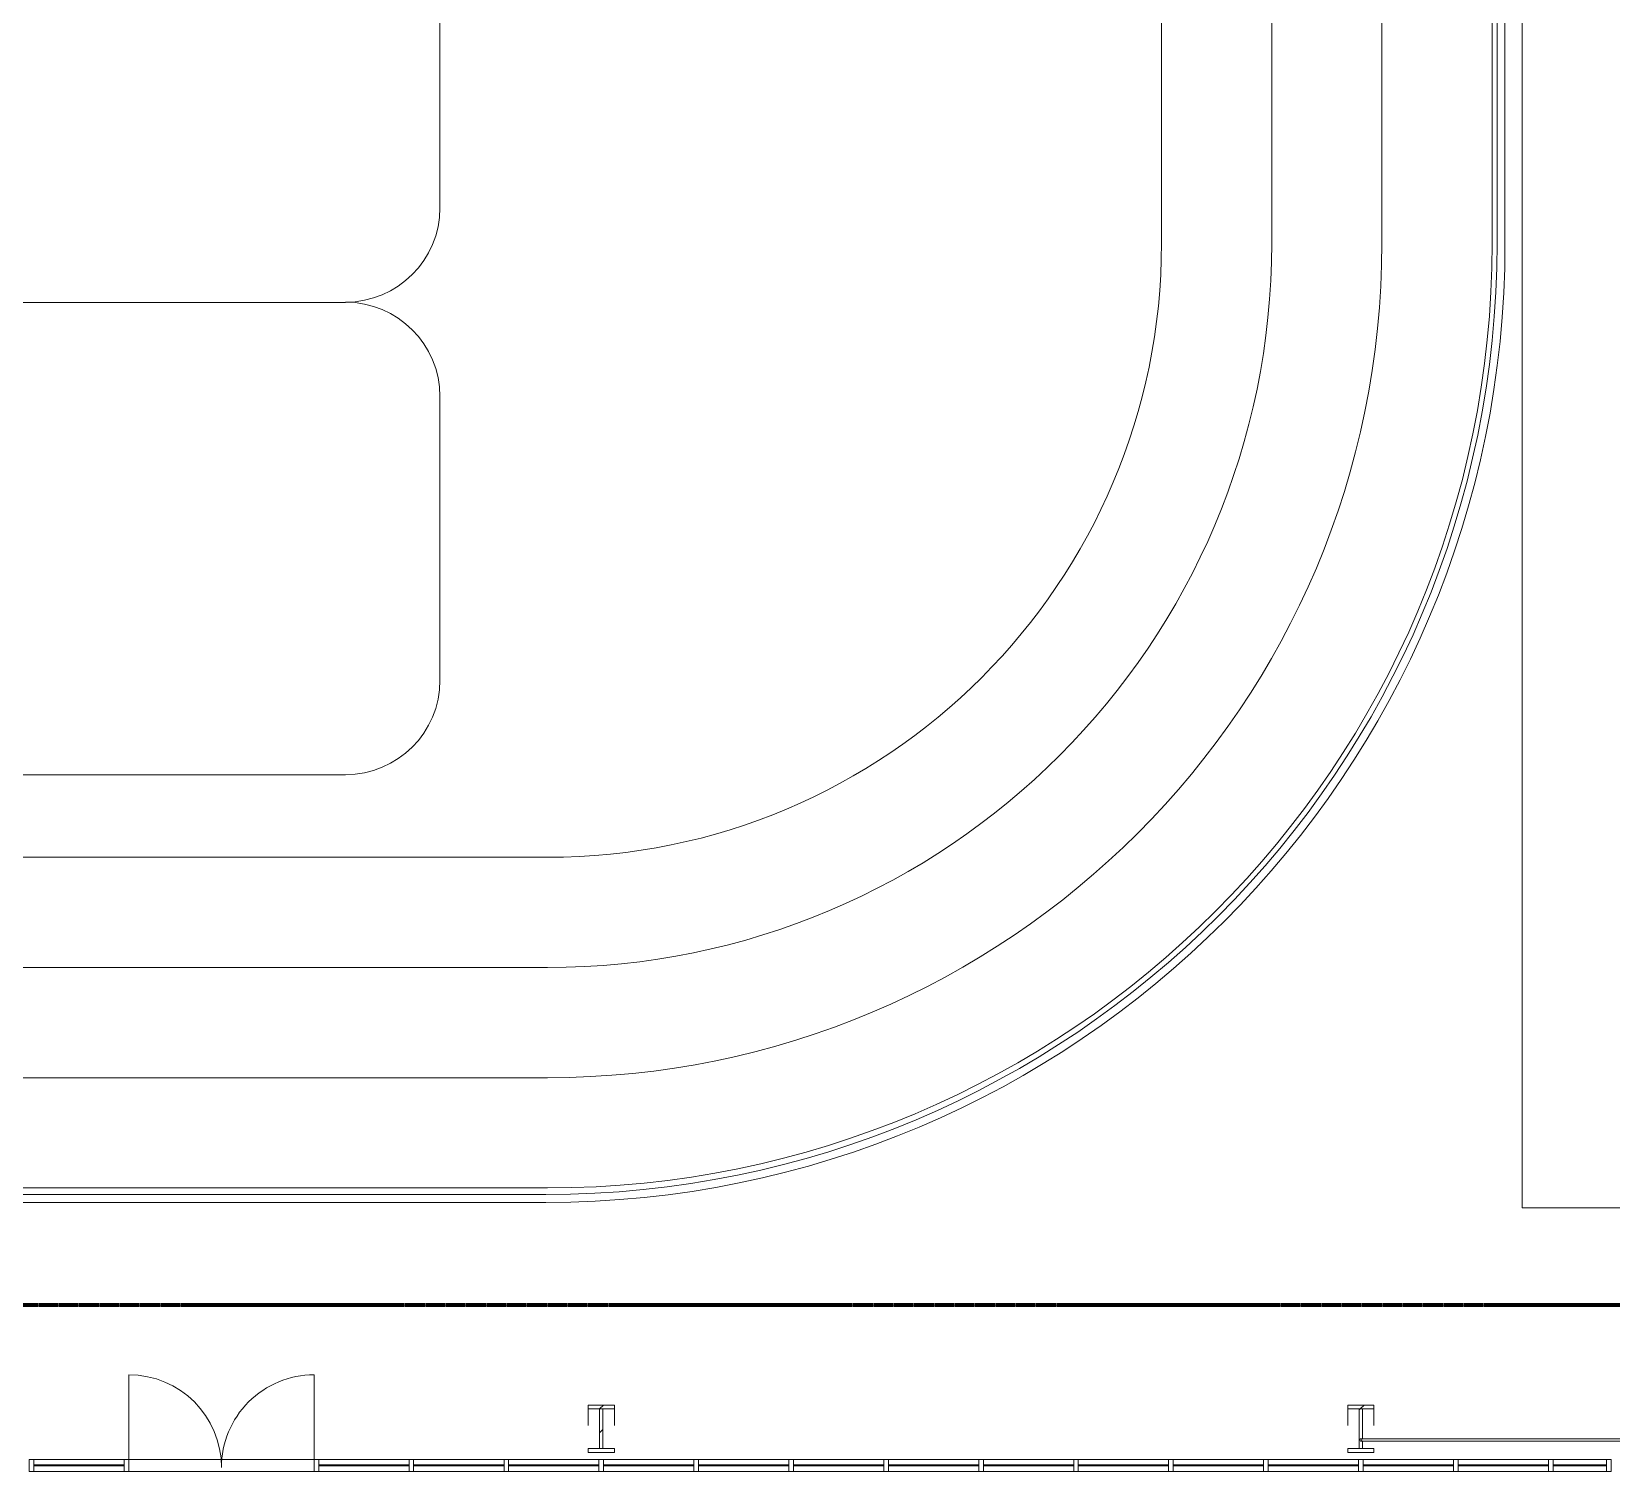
# Model space of a CAD drawing. Header units: inches. Extents: x -1442 to 59636, y -36095 to 792.
# Drawn here: x 57299 to 57901, y -22367 to -21818 of the extents above; entities that cross this region are included whole.
import ezdxf

# ---------------------------------------------------------------- set-up
doc = ezdxf.new("R2010")
doc.units = ezdxf.units.IN
doc.header["$MEASUREMENT"] = 0
doc.linetypes.add('Dash', pattern=[0.25, 0.125, -0.125])
for name, color, linetype, lineweight in [('A-DOOR', 31, 'Continuous', 9), ('A-FLOR', 192, 'Continuous', 9), ('A-FLOR-HRAL', 11, 'Continuous', 13), ('A-FLOR-OTLN', 90, 'Continuous', 13), ('A-GENM', 13, 'Continuous', 9), ('A-GLAZ-CURT', 52, 'Continuous', 13), ('A-GLAZ-CWMG', 51, 'Continuous', 13), ('S-BEAM', 12, 'Continuous', 9)]:
    doc.layers.add(name, color=color, linetype=linetype, lineweight=lineweight)
pattern_1 = [(225, (57805.86, -22360.053), (19.00703, -19.00703), []), (225, (57805.86, -22388.853), (19.00703, -19.00703), [])]
pattern_2 = [(225, (57516.36, -22360.053), (19.00703, -19.00703), []), (225, (57516.36, -22388.853), (19.00703, -19.00703), [])]

# ---------------------------------------------------------------- blocks, each defined once
blk = doc.blocks.new('Top Rail Type - Top Rail_Internal_-939601-Egress Plan')
at = {"layer": 'A-FLOR-HRAL', "lineweight": 9}
for p, q in [((24585.29, -21138.79), (24585.29, -21898.78)), ((24588.33, -21138.79), (24588.33, -21898.78)), ((24222.81, -22261.26), (23241.39, -22261.26)), ((24222.81, -22264.3), (23241.39, -22264.3))]:
    blk.add_line(p, q, dxfattribs=at)
for radius in [362.48, 365.52]:
    blk.add_arc((24222.81, -21898.78), radius, 270, 0, dxfattribs=at)
blk = doc.blocks.new('columns and girder2 - one-V27-Egress Plan')
at = {"layer": 'S-BEAM'}
h = blk.add_hatch(dxfattribs=at)
h.set_pattern_fill('FP_26', color=256, style=0, pattern_type=2)
h.set_pattern_definition(pattern_1)
h.paths.add_polyline_path([(5, -0.5), (-5, -0.5), (-5, -2), (5, -2)], flags=0)
h.paths.add_polyline_path([(5, -17.03), (-5, -17.03), (-5, -18.55), (5, -18.55)], flags=0)
h.paths.add_polyline_path([(5, -1204.89), (-5, -1204.89), (-5, -1206.4), (5, -1206.4)], flags=0)
h.paths.add_polyline_path([(5, -1224.25), (-5, -1224.25), (-5, -1225), (5, -1225)], flags=0)
h = blk.add_hatch(dxfattribs=at)
h.set_pattern_fill('FP_26', color=256, style=0, pattern_type=2)
h.set_pattern_definition(pattern_1)
h.paths.add_polyline_path([(-0.63, -2), (-0.63, -4.72), (0.1, -4.78), (0.26, -4.87), (0.35, -5.27), (0.26, -5.57), (-0.1, -5.72), (-0.63, -5.72), (-0.63, -17.03), (0.62, -17.03), (0.62, -2), (0, -2)], flags=0)
h.paths.add_polyline_path([(-0.63, -1206.4), (-0.63, -1221.25), (-0.21, -1221.27), (0.06, -1221.48), (0.12, -1221.84), (-0.04, -1222.14), (-0.25, -1222.25), (-0.63, -1222.25), (-0.63, -1224.25), (0.62, -1224.25), (0.62, -1206.4)], flags=0)
at = {"layer": 'S-BEAM', "lineweight": 15}
for p, q in [((5, -0.5), (-5, -0.5)), ((-5, -0.5), (-5, -2)), ((-5, -2), (5, -2)), ((0.62, -2), (-0.63, -2)), ((-0.63, -2), (-0.63, -4.72)), ((-0.63, -5.72), (-0.63, -17.03)), ((0.62, -17.03), (0.62, -2)), ((5, -2), (5, -0.5)), ((5, -17.03), (-5, -17.03)), ((-5, -17.03), (-5, -18.55)), ((-0.63, -17.03), (0.62, -17.03)), ((5, -18.55), (5, -17.03)), ((-5, -18.55), (5, -18.55))]:
    blk.add_line(p, q, dxfattribs=at)
at = {"layer": 'S-BEAM', "lineweight": 13}
for p, q in [((-5, -17.03), (-5, -10.69)), ((5, -10.69), (5, -17.03))]:
    blk.add_line(p, q, dxfattribs=at)
blk = doc.blocks.new('columns and girder2 - one-V28-Egress Plan')
at = {"layer": 'S-BEAM'}
h = blk.add_hatch(dxfattribs=at)
h.set_pattern_fill('FP_27', color=256, style=0, pattern_type=2)
h.set_pattern_definition(pattern_2)
h.paths.add_polyline_path([(0, -0.5), (-5, -0.5), (-5, -2), (5, -2), (5, -0.5), (0.62, -0.5)], flags=0)
h.paths.add_polyline_path([(5, -17.03), (-5, -17.03), (-5, -18.55), (5, -18.55)], flags=0)
h.paths.add_polyline_path([(5, -1204.89), (-5, -1204.89), (-5, -1206.4), (5, -1206.4)], flags=0)
h.paths.add_polyline_path([(5, -1224.25), (-5, -1224.25), (-5, -1225), (5, -1225)], flags=0)
h = blk.add_hatch(dxfattribs=at)
h.set_pattern_fill('FP_27', color=256, style=0, pattern_type=2)
h.set_pattern_definition(pattern_2)
h.paths.add_polyline_path([(0, -2), (-0.63, -2), (-0.63, -17.03), (0.62, -17.03), (0.62, -2)], flags=0)
h.paths.add_polyline_path([(-0.63, -1206.4), (-0.63, -1224.25), (0.62, -1224.25), (0.62, -1206.4)], flags=0)
at = {"layer": 'S-BEAM', "lineweight": 15}
for p, q in [((5, -0.5), (-5, -0.5)), ((-5, -0.5), (-5, -2)), ((-5, -2), (5, -2)), ((0.62, -2), (-0.63, -2)), ((-0.63, -2), (-0.63, -17.03)), ((0.62, -17.03), (0.62, -2)), ((5, -2), (5, -0.5)), ((5, -17.03), (-5, -17.03)), ((-5, -17.03), (-5, -18.55)), ((-0.63, -17.03), (0.62, -17.03)), ((5, -18.55), (5, -17.03)), ((-5, -18.55), (5, -18.55))]:
    blk.add_line(p, q, dxfattribs=at)
at = {"layer": 'S-BEAM', "lineweight": 13}
for p, q in [((-5, -17.03), (-5, -10.69)), ((5, -10.69), (5, -17.03))]:
    blk.add_line(p, q, dxfattribs=at)
blk = doc.blocks.new('System Panel - Interior Glazing-1259709-Egress Plan')
at = {"layer": 'A-GLAZ-CURT', "lineweight": 9}
for p, q in [((10.1875, -0.5625), (-10.1875, -0.5625)), ((-10.1875, -0.5625), (-10.1875, -0.9375)), ((-10.1875, -0.9375), (10.1875, -0.9375)), ((10.1875, -0.9375), (10.1875, -0.5625))]:
    blk.add_line(p, q, dxfattribs=at)
blk = doc.blocks.new('System Panel - Interior Glazing-1220293-Egress Plan')
at = {"layer": 'A-GLAZ-CURT', "lineweight": 9}
for p, q in [((17.21875, -0.5625), (-17.21875, -0.5625)), ((-17.21875, -0.5625), (-17.21875, -0.9375)), ((-17.21875, -0.9375), (17.21875, -0.9375)), ((17.21875, -0.9375), (17.21875, -0.5625))]:
    blk.add_line(p, q, dxfattribs=at)
blk = doc.blocks.new('Door_Single_Storefront - one-1970956-Egress Plan')
at = {"layer": 'A-DOOR', "lineweight": 13}
blk.add_line((-17.65625, -35.3125), (-17.65625, 0), dxfattribs=at)
blk.add_arc((-17.65625, 0), 35.3125, 270, 0, dxfattribs=at)
blk = doc.blocks.new('Door_Single_Storefront - one-1970957-Egress Plan')
at = {"layer": 'A-DOOR', "lineweight": 13}
blk.add_line((-17.65625, 35.3125), (-17.65625, 0), dxfattribs=at)
blk.add_arc((-17.65625, 0), 35.3125, 360, 90, dxfattribs=at)
blk = doc.blocks.new('Rectangular Mullion - Interior 1_75_ x 4_5_-1259707-Egress Plan')
at = {"layer": 'A-GLAZ-CWMG'}
for p, q in [((24606.64, -22362.3), (24627.02, -22362.3)), ((24606.64, -22366.8), (24627.02, -22366.8))]:
    blk.add_line(p, q, dxfattribs=at)
blk = doc.blocks.new('Rectangular Mullion - Interior 1_75_ x 4_5_-1179494-Egress Plan')
at = {"layer": 'A-GLAZ-CWMG'}
for p, q in [((24570.45, -22362.3), (24604.89, -22362.3)), ((24570.45, -22366.8), (24604.89, -22366.8))]:
    blk.add_line(p, q, dxfattribs=at)
blk = doc.blocks.new('Rectangular Mullion - Interior 1_75_ x 4_5_-1220298-Egress Plan')
at = {"layer": 'A-GLAZ-CWMG'}
for p, q in [((0, 3), (-1.75, 3)), ((-1.75, 3), (-1.75, -1.5)), ((0, -1.5), (0, 3)), ((-1.75, -1.5), (0, -1.5))]:
    blk.add_line(p, q, dxfattribs=at)
blk = doc.blocks.new('Rectangular Mullion - Interior 1_75_ x 4_5_-1220290-Egress Plan')
at = {"layer": 'A-GLAZ-CWMG'}
for p, q in [((-0.875, 3), (0.875, 3)), ((-0.875, -1.5), (-0.875, 3)), ((0.875, 3), (0.875, -1.5)), ((0.875, -1.5), (-0.875, -1.5))]:
    blk.add_line(p, q, dxfattribs=at)
blk = doc.blocks.new('Round Bar - 1_-1257056-Egress Plan')
at = {"layer": 'S-BEAM', "lineweight": 13}
for p, q in [((24678.62, -22354.33), (24533.39, -22354.33)), ((24533.39, -22355.33), (24678.62, -22355.33))]:
    blk.add_line(p, q, dxfattribs=at)
for start_param, end_param in [(0, 3.141593), (3.141593, 6.283185)]:
    blk.add_ellipse((24533.39, -22354.83), major_axis=(0, 0.5), ratio=0.73532, start_param=start_param, end_param=end_param, dxfattribs=at)
blk = doc.blocks.new('Path of Travel - 02 Middle-1854587-Egress Plan')
at = {"layer": 'A-GENM', "linetype": 'Dash', "lineweight": 70}
blk.add_line((8.96, 0), (2057.96, 0), dxfattribs=at)
blk = doc.blocks.new('Rectangular Mullion - Interior 1_75_ x 4_5_-1970954-Egress Plan')
at = {"layer": 'A-GLAZ-CWMG'}
for p, q in [((22905.83, -22362.3), (22941.14, -22362.3)), ((22905.83, -22366.8), (22941.14, -22366.8))]:
    blk.add_line(p, q, dxfattribs=at)
blk = doc.blocks.new('Rectangular Mullion - Interior 1_75_ x 4_5_-1970955-Egress Plan')
at = {"layer": 'A-GLAZ-CWMG'}
for p, q in [((22941.14, -22362.3), (22976.45, -22362.3)), ((22941.14, -22366.8), (22976.45, -22366.8))]:
    blk.add_line(p, q, dxfattribs=at)

msp = doc.modelspace()

# ---------------------------------------------------------------- linework, layer by layer
at = {"layer": 'A-FLOR', "lineweight": 13}
for p, q in [((57855.89, -21898.78), (57855.89, -21138.79)), ((57867.32, -21138.79), (57867.32, -22266.3)), ((56513.86, -22258.78), (57495.89, -22258.78)), ((57867.32, -22266.3), (59253.3, -22266.3))]:
    msp.add_line(p, q, dxfattribs=at)
msp.add_arc((57495.89, -21898.78), 360, 270, 360, dxfattribs=at)
at = {"layer": 'A-FLOR-OTLN'}
for p, q in [((57729.89, -21583.81), (57729.89, -21898.78)), ((57771.89, -21583.81), (57771.89, -21898.78)), ((57813.89, -21583.81), (57813.89, -21898.78)), ((57454.87, -21777.12), (57454.87, -21885.21)), ((56770.87, -21921.3), (57418.87, -21921.3)), ((57454.87, -21957.21), (57454.87, -22065.3)), ((57418.87, -22101.3), (56770.87, -22101.3)), ((57495.89, -22132.78), (56513.86, -22132.78)), ((57495.89, -22174.78), (56513.86, -22174.78)), ((57495.89, -22216.78), (56513.86, -22216.78))]:
    msp.add_line(p, q, dxfattribs=at)
for centre, radius, start, end in [((57418.87, -21885.21), 36, 270, 0), ((57495.89, -21898.78), 360, 270, 0), ((57495.89, -21898.78), 234, 270, 0), ((57495.89, -21898.78), 276, 270, 0), ((57495.89, -21898.78), 318, 270, 0), ((57418.87, -21957.21), 36, 0, 90), ((57418.87, -22065.3), 36, 270, 0)]:
    msp.add_arc(centre, radius, start, end, dxfattribs=at)

# ---------------------------------------------------------------- block references
at = {"layer": 'A-DOOR', "lineweight": 13}
msp.add_blockref('Door_Single_Storefront - one-1970957-Egress Plan', (57353.95, -22365.3), dxfattribs=at)
at = {"layer": 'A-DOOR', "lineweight": 13, "rotation": 180}
msp.add_blockref('Door_Single_Storefront - one-1970956-Egress Plan', (57389.26, -22365.3), dxfattribs=at)
at = {"layer": 'A-FLOR-HRAL', "lineweight": 9}
msp.add_blockref('Top Rail Type - Top Rail_Internal_-939601-Egress Plan', (33272.47, 0), dxfattribs=at)
at = {"layer": 'A-GENM', "lineweight": 13, "rotation": 180}
msp.add_blockref('Path of Travel - 02 Middle-1854587-Egress Plan', (58165.26, -22303.41), dxfattribs=at)
at = {"layer": 'A-GLAZ-CURT', "rotation": 180}
for name, p in [('System Panel - Interior Glazing-1220293-Egress Plan', (57317.33, -22365.3)), ('System Panel - Interior Glazing-1220293-Egress Plan', (57425.89, -22365.3)), ('System Panel - Interior Glazing-1220293-Egress Plan', (57462.08, -22365.3)), ('System Panel - Interior Glazing-1220293-Egress Plan', (57498.26, -22365.3)), ('System Panel - Interior Glazing-1220293-Egress Plan', (57534.45, -22365.3)), ('System Panel - Interior Glazing-1220293-Egress Plan', (57570.64, -22365.3)), ('System Panel - Interior Glazing-1220293-Egress Plan', (57606.83, -22365.3)), ('System Panel - Interior Glazing-1220293-Egress Plan', (57643.01, -22365.3)), ('System Panel - Interior Glazing-1220293-Egress Plan', (57679.2, -22365.3)), ('System Panel - Interior Glazing-1220293-Egress Plan', (57715.39, -22365.3)), ('System Panel - Interior Glazing-1220293-Egress Plan', (57751.58, -22365.3)), ('System Panel - Interior Glazing-1220293-Egress Plan', (57787.76, -22365.3)), ('System Panel - Interior Glazing-1220293-Egress Plan', (57823.95, -22365.3)), ('System Panel - Interior Glazing-1220293-Egress Plan', (57860.14, -22365.3)), ('System Panel - Interior Glazing-1259709-Egress Plan', (57889.3, -22365.3))]:
    msp.add_blockref(name, p, dxfattribs=at)
at = {"layer": 'A-GLAZ-CWMG', "extrusion": (0, 0, -1)}
for p in [(-57299.23, -22365.3), (-57335.42, -22365.3), (-57407.8, -22365.3), (-57443.98, -22365.3), (-57480.17, -22365.3), (-57516.36, -22365.3), (-57552.55, -22365.3), (-57588.73, -22365.3), (-57624.92, -22365.3), (-57661.11, -22365.3), (-57697.3, -22365.3), (-57733.48, -22365.3), (-57769.67, -22365.3), (-57805.86, -22365.3), (-57842.05, -22365.3), (-57878.23, -22365.3)]:
    msp.add_blockref('Rectangular Mullion - Interior 1_75_ x 4_5_-1220290-Egress Plan', p, dxfattribs=at)
at = {"layer": 'A-GLAZ-CWMG'}
for name, p in [('Rectangular Mullion - Interior 1_75_ x 4_5_-1179494-Egress Plan', (32729.66, 0)), ('Rectangular Mullion - Interior 1_75_ x 4_5_-1970954-Egress Plan', (34430.47, 0)), ('Rectangular Mullion - Interior 1_75_ x 4_5_-1970955-Egress Plan', (34430.47, 0)), ('Rectangular Mullion - Interior 1_75_ x 4_5_-1179494-Egress Plan', (32838.22, 0)), ('Rectangular Mullion - Interior 1_75_ x 4_5_-1179494-Egress Plan', (32874.41, 0)), ('Rectangular Mullion - Interior 1_75_ x 4_5_-1179494-Egress Plan', (32910.59, 0)), ('Rectangular Mullion - Interior 1_75_ x 4_5_-1179494-Egress Plan', (32946.78, 0)), ('Rectangular Mullion - Interior 1_75_ x 4_5_-1179494-Egress Plan', (32982.97, 0)), ('Rectangular Mullion - Interior 1_75_ x 4_5_-1179494-Egress Plan', (33019.16, 0)), ('Rectangular Mullion - Interior 1_75_ x 4_5_-1179494-Egress Plan', (33055.34, 0)), ('Rectangular Mullion - Interior 1_75_ x 4_5_-1179494-Egress Plan', (33091.53, 0)), ('Rectangular Mullion - Interior 1_75_ x 4_5_-1179494-Egress Plan', (33127.72, 0)), ('Rectangular Mullion - Interior 1_75_ x 4_5_-1179494-Egress Plan', (33163.91, 0)), ('Rectangular Mullion - Interior 1_75_ x 4_5_-1179494-Egress Plan', (33200.09, 0)), ('Rectangular Mullion - Interior 1_75_ x 4_5_-1179494-Egress Plan', (33236.28, 0)), ('Rectangular Mullion - Interior 1_75_ x 4_5_-1179494-Egress Plan', (33272.47, 0)), ('Rectangular Mullion - Interior 1_75_ x 4_5_-1259707-Egress Plan', (33272.47, 0)), ('Rectangular Mullion - Interior 1_75_ x 4_5_-1220298-Egress Plan', (57901.23, -22365.3))]:
    msp.add_blockref(name, p, dxfattribs=at)
at = {"layer": 'S-BEAM', "lineweight": 13, "rotation": 180}
for name, p in [('columns and girder2 - one-V28-Egress Plan', (57516.36, -22360.05)), ('columns and girder2 - one-V27-Egress Plan', (57805.86, -22360.05))]:
    msp.add_blockref(name, p, dxfattribs=at)
at = {"layer": 'S-BEAM', "lineweight": 13}
msp.add_blockref('Round Bar - 1_-1257056-Egress Plan', (33272.47, 0), dxfattribs=at)

doc.saveas('drawing.dxf')
